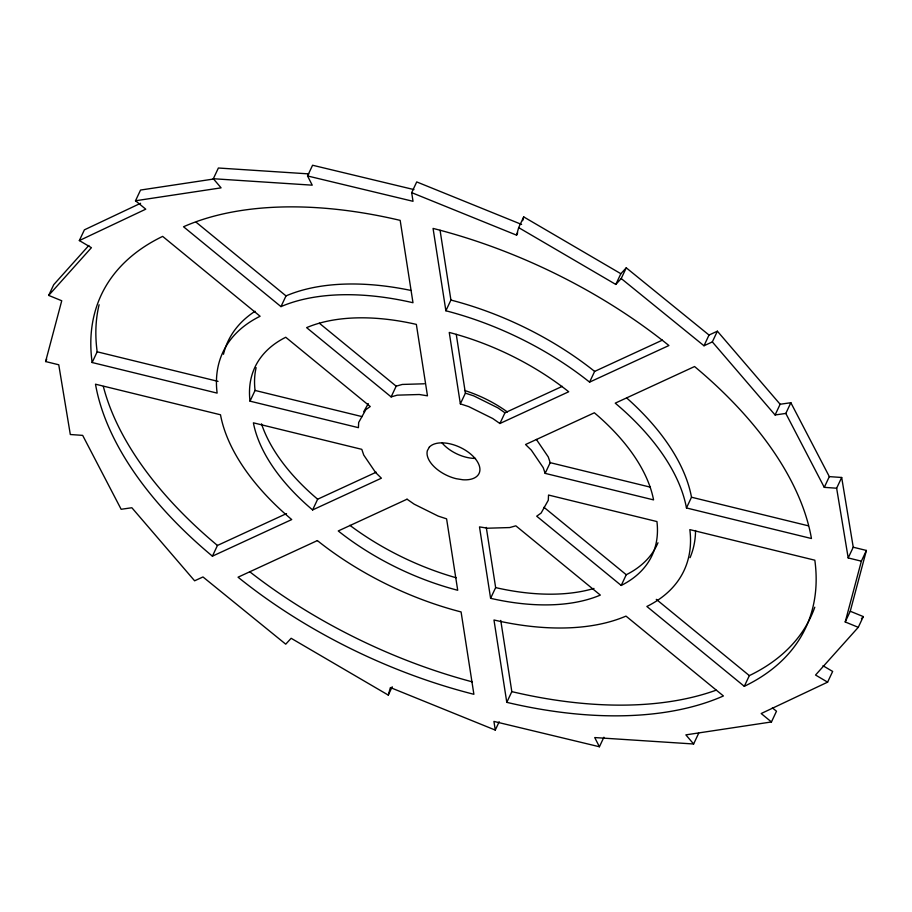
<?xml version="1.0" encoding="UTF-8"?>
<svg xmlns="http://www.w3.org/2000/svg" width="912" height="912" viewBox="0 0 912 912"><rect width="100%" height="100%" fill="white"/><g stroke="black" fill="none" stroke-linecap="round" stroke-linejoin="round"><path stroke-width="1.37" d="M392.206 686.759L388.284 695.092L291.145 638.286L285.741 644.18L202.977 576.954L194.621 580.807L131.864 507.745L121.148 509.284L82.673 435.377L70.315 434.511L58.756 364.777L45.6 361.551L61.742 300.755L48.678 295.408L53.728 284.681L88.863 245.453M866.4 550.449L850.258 611.245L863.322 616.592L858.272 627.319L845.219 621.961L861.361 561.165L866.4 550.449L853.244 547.223L841.685 477.489L829.327 476.623L790.852 402.716L780.136 404.255L775.086 414.971L712.34 341.909L717.379 331.193L780.136 404.255M388.284 695.092L390.393 687.557L495.273 730.079L499.195 721.745M521.607 224.443L416.727 181.921L411.677 192.637L516.568 235.159L518.666 227.624L523.716 216.908L620.855 273.714L626.259 267.82L709.023 335.046L717.379 331.193M522.667 220.67L523.716 216.908M48.678 295.408L91.417 247.688L79.344 240.563L84.394 229.847L140.585 203.285M45.6 361.551L46.717 359.168M79.344 240.563L145.76 209.179L135.512 200.765L140.551 190.049L213.499 179.037M92.135 362.52A355.11 194.45 25.2 0 1 162.655 236.39L260.102 316.247A220.658 120.829 25.2 0 0 217.124 393.106L92.135 362.52L97.174 351.804A355.11 194.45 25.2 0 1 99.1 304.745M135.512 200.765L221.092 187.849L213.34 178.729L218.378 168.013L308.815 173.896M213.34 178.729L312.246 185.17L307.538 175.959L312.577 165.243L413.957 189.593M280.976 306.614A220.658 120.829 25.2 0 1 412.988 302.727L400.174 220.373A355.11 194.45 25.2 0 0 183.529 226.757L280.976 306.614L286.015 295.898A220.658 120.829 25.2 0 1 411.004 290.461M250.013 401.155A185.273 101.449 25.2 0 1 285.741 337.269L370.249 406.524L365.849 409.648L358.667 422.484L358.427 427.671L250.013 401.155L255.064 390.439A185.273 101.449 25.2 0 1 256.124 367.661M212.405 556.172L291.726 519.566A220.658 120.829 25.2 0 1 220.499 414.778L95.498 384.191A355.11 194.45 25.2 0 0 212.405 556.172L217.444 545.456L286.539 513.581M312.599 509.933L381.398 478.196L375.641 472.587L363.74 455.065L361.802 449.342L253.388 422.826A185.273 101.449 25.2 0 0 312.599 509.933L317.65 499.217L376.257 472.177M391.134 396.891L397.233 395.158L419.292 394.508L427.466 395.819L416.351 324.398A185.273 101.449 25.2 0 0 306.614 327.636L391.134 396.891L396.173 386.175L402.272 384.442L424.342 383.792M445.877 310.775L433.063 228.422A355.11 194.45 25.2 0 1 668.918 345.523L589.585 382.128A220.658 120.829 25.2 0 0 445.877 310.775L450.916 300.059L440.063 230.269M516.568 235.159L517.685 232.777M460.355 403.868L449.251 332.447A185.273 101.449 25.2 0 1 568.712 391.761L499.913 423.51L492.765 418.54L468.745 406.615L460.355 403.868L465.405 393.152L456.251 334.339M499.913 423.51L504.952 412.794L562.294 386.335M518.666 227.624L615.805 284.441L620.855 273.714M615.805 284.441L621.22 278.536L626.259 267.82M545.159 473.374L543.221 467.651L531.32 450.129L525.551 444.52L594.35 412.783A185.273 101.449 25.2 0 1 653.562 499.89L545.159 473.374L550.198 462.658L548.26 456.935L536.359 439.413M589.585 382.128L594.635 371.412L662.443 340.119M490.599 598.318L479.495 526.897L487.658 528.208L509.728 527.558L515.827 525.825L600.335 595.091A185.273 101.449 25.2 0 1 490.599 598.318L495.649 587.602L486.278 527.387M506.787 702.343L493.973 619.989A220.658 120.829 25.2 0 0 625.985 616.102L723.421 695.959A355.11 194.45 25.2 0 1 506.787 702.343L511.826 691.627L500.756 620.434M621.22 278.536L703.984 345.762L709.023 335.046M621.209 585.458A185.273 101.449 25.2 0 0 656.936 521.561L548.534 495.045L548.294 500.232L541.112 513.068L536.701 516.192L621.209 585.458L626.259 574.731A185.273 101.449 25.2 0 0 657.974 542.743M686.462 507.95A220.658 120.829 25.2 0 0 615.235 403.15L694.556 366.544A355.11 194.45 25.2 0 1 811.452 538.525L686.462 507.95L691.501 497.222A220.658 120.829 25.2 0 0 626.852 398.111M495.273 730.079L493.928 721.415L599.423 746.757L603.904 737.227M841.685 477.489L836.635 488.216L824.277 487.35L785.813 413.432L790.852 402.716M599.423 746.757L594.715 737.557L693.622 743.987L698.66 733.271M824.277 487.35L829.327 476.623M744.295 686.326A355.11 194.45 25.2 0 0 814.826 560.196L689.837 529.621A220.658 120.829 25.2 0 1 646.859 606.469L744.295 686.326L749.345 675.61A355.11 194.45 25.2 0 0 814.781 607.21M861.361 561.165L848.194 557.939L853.244 547.223M693.622 743.987L685.87 734.867L771.449 721.951L776.488 711.235L772.384 707.872M845.219 621.961L850.258 611.245M771.449 721.951L761.189 713.537L827.606 682.153L832.656 671.437L823 665.737M363.706 411.768L368.277 403.594M861.418 618.712L863.322 616.592M858.272 627.319L815.545 675.028L827.606 682.153M703.984 345.762L712.34 341.909M775.086 414.971L785.813 413.432M307.538 175.959L413.022 201.301L411.677 192.637M97.174 351.804L218.048 381.376M255.064 390.439L362.098 416.624M550.198 462.658L650.381 487.168M691.501 497.222L808.26 525.791M465.405 393.152L473.795 395.899L497.804 407.824L504.952 412.794M196.24 222.323L286.015 295.898M319.348 323.213L396.173 386.175M543.94 507.277L626.259 574.731M656.275 599.344L749.345 675.61M836.635 488.216L848.194 557.939M223.474 354.278A220.658 120.829 25.2 0 1 255.064 311.254M317.65 499.217A185.273 101.449 25.2 0 1 261.505 423.841M456.194 577.775A185.273 101.449 25.2 0 1 349.866 525.312M695.56 530.522A220.658 120.829 25.2 0 1 690.042 557.688M593.997 588.434A185.273 101.449 25.2 0 1 495.649 587.602M716.137 690.179A355.11 194.45 25.2 0 1 511.826 691.627M450.916 300.059A220.658 120.829 25.2 0 1 594.635 371.412M217.444 545.456A355.11 194.45 25.2 0 1 103.352 386.471M472.234 681.845A355.11 194.45 25.2 0 1 249.58 571.63M464.539 390.461A84.93 46.501 25.2 0 1 507.403 411.985M475.505 458.417A28.306 15.504 25.2 0 1 442.126 443.015M429.335 447.119L427.363 450.653A28.306 15.504 25.2 0 0 456.171 478.697L462.897 479.769A28.306 15.504 25.2 0 0 472.712 455.909A28.306 15.504 25.2 0 0 429.335 447.119M317.365 540.588L238.043 577.193A355.11 194.45 25.2 0 0 473.887 694.294L461.084 611.941A220.658 120.829 25.2 0 1 317.365 540.588M407.048 499.206L338.249 530.955A185.273 101.449 25.2 0 0 457.71 590.269L446.595 518.848L438.205 516.101L414.196 504.176L407.048 499.206"/></g></svg>
